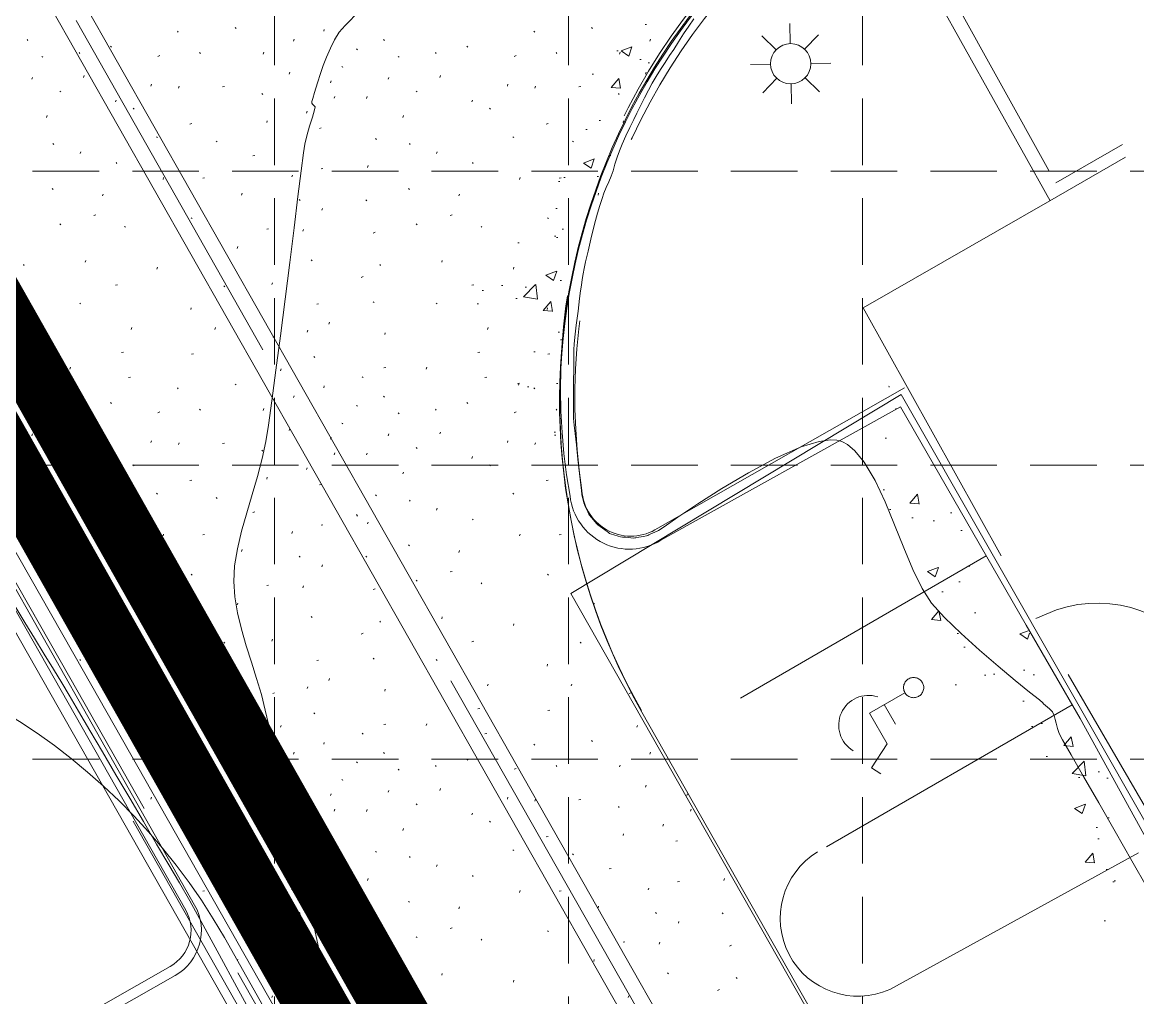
# Model space of a CAD drawing. Header units: feet. Extents: x 16394 to 17307, y 17282 to 17854.
# Drawn here: x 16809.9 to 16864, y 17727.6 to 17774.8 of the extents above; entities that cross this region are included whole.
import ezdxf

# ---------------------------------------------------------------- set-up
doc = ezdxf.new("R2010")
doc.units = ezdxf.units.FT
doc.header["$MEASUREMENT"] = 0
for name, pattern in [('DGN Style 2', [22.939223, 13.763534, -9.175689]), ('DGN Style 4', [36.725696, 18.351378, -9.175689, 0.022939, -9.175689]), ('DGN Style 5', [16.057456, 6.881767, -9.175689]), ('HIDDEN', [0.375, 0.25, -0.125])]:
    doc.linetypes.add(name, pattern=pattern)
for name, color, linetype in [('GRID', 254, 'HIDDEN'), ('LIMITS OF DISTURBANCE', 1, 'HIDDEN'), ('SILT FENCE', 200, 'Continuous')]:
    doc.layers.add(name, color=color, linetype=linetype)
for name, color, linetype, lineweight in [('Level 1', 7, 'Continuous', 0), ('Level 17', 7, 'Continuous', 0), ('Level 25', 7, 'Continuous', 0), ('Level 35', 7, 'Continuous', 0), ('Level 38', 7, 'Continuous', 0), ('Level 41', 7, 'Continuous', 0), ('Level 51', 7, 'Continuous', 0)]:
    doc.layers.add(name, color=color, linetype=linetype, lineweight=lineweight)

# ---------------------------------------------------------------- blocks, each defined once
blk = doc.blocks.new('*U0')
at = {"color": 0, "linetype": 'ByBlock', "lineweight": -2}
for p, q in [((-0.049, 0.2352), (-0.049, 0.0336)), ((-0.049, 0.1176), (0.063, 0.1176)), ((-0.049, 0.0336), (0.126, 0.0336)), ((0.126, 0.0336), (0.189, -0.0924)), ((0.189, -0.0924), (0.238, -0.0672))]:
    blk.add_line(p, q, dxfattribs=at)
blk.add_circle((-0.049, 0.285), 0.0497, dxfattribs=at)
blk.add_arc((0, 0), 0.147, 132.075, 299.0546, dxfattribs=at)

msp = doc.modelspace()

# ---------------------------------------------------------------- hatches: boundary and pattern name
at = {"layer": 'Level 35', "linetype": 'DGN Style 2', "lineweight": 0}
h = msp.add_hatch(dxfattribs=at)
h.set_pattern_fill('AR-CONC', style=0)
h.set_pattern_definition([(50, (15736.0226, 15714.5856), (5.379451, -0.470641), [0.5625, -6.1875]), (355, (15736.0226, 15714.5856), (-1.040635, 5.641441), [0.45, -4.95]), (100.4514, (15736.471, 15714.5464), (4.33882, 5.170797), [0.478051, -5.258566]), (46.1842, (15736.0226, 15716.0856), (8.004308, -1.241393), [0.84375, -9.28125]), (96.6356, (15736.69, 15715.982), (7.00997, 7.305884), [0.717077, -7.887848]), (351.1842, (15736.023, 15716.086), (7.009965, 7.30589), [0.675, -7.425]), (21, (15736.7726, 15715.7106), (4.476803, -3.019642), [0.5625, -6.1875]), (326, (15736.7726, 15715.7106), (1.824865, 5.438625), [0.45, -4.95]), (71.4514, (15737.1457, 15715.459), (6.30167, 2.418979), [0.478051, -5.258566]), (37.5, (15736.0226, 15714.5856), (0.0911989, 2.4967039), [0, -4.89, 0, -5.025, 0, -4.96875]), (7.5, (15736.0226, 15714.5856), (1.9730215, 2.9580878), [0, -2.865, 0, -4.7775, 0, -1.89375]), (327.5, (15734.3501, 15714.5856), (4.0036683, -0.1691615), [0, -1.875, 0, -5.85, 0, -7.7625]), (317.5, (15733.6, 15714.5856), (4.3738963, 0.7507874), [0, -2.4375, 0, -3.885, 0, -5.5125])])
h.paths.add_polyline_path([(16836.545, 17769.288), (16831.714, 17761.285), (16836.151, 17753.474, -0.047868), (16836.121, 17759.3, -0.213433), (16847.652, 17780.707), (16838.663, 17777.689)], flags=16)
h = msp.add_hatch(dxfattribs=at)
h.set_pattern_fill('AR-CONC', style=0)
h.set_pattern_definition([(50, (15736.0226, 15714.5856), (5.379451, -0.470641), [0.5625, -6.1875]), (355, (15736.0226, 15714.5856), (-1.040635, 5.641441), [0.45, -4.95]), (100.4514, (15736.471, 15714.5464), (4.33882, 5.170797), [0.478051, -5.258566]), (46.1842, (15736.0226, 15716.0856), (8.004308, -1.241393), [0.84375, -9.28125]), (96.6356, (15736.69, 15715.982), (7.00997, 7.305884), [0.717077, -7.887848]), (351.1842, (15736.023, 15716.086), (7.009965, 7.30589), [0.675, -7.425]), (21, (15736.7726, 15715.7106), (4.476803, -3.019642), [0.5625, -6.1875]), (326, (15736.7726, 15715.7106), (1.824865, 5.438625), [0.45, -4.95]), (71.4514, (15737.1457, 15715.459), (6.30167, 2.418979), [0.478051, -5.258566]), (37.5, (15736.0226, 15714.5856), (0.0911989, 2.4967039), [0, -4.89, 0, -5.025, 0, -4.96875]), (7.5, (15736.0226, 15714.5856), (1.9730215, 2.9580878), [0, -2.865, 0, -4.7775, 0, -1.89375]), (327.5, (15734.3501, 15714.5856), (4.0036683, -0.1691615), [0, -1.875, 0, -5.85, 0, -7.7625]), (317.5, (15733.6, 15714.5856), (4.3738963, 0.7507874), [0, -2.4375, 0, -3.885, 0, -5.5125])])
h.paths.add_polyline_path([(16834.866, 17702.773), (16843.51, 17687.593), (16845.703, 17696.863), (16840.278, 17701.259), (16840.718, 17707.12), (16836.026, 17709.758), (16833.68, 17719.43), (16825.47, 17719.218)], flags=16)
h.paths.add_polyline_path([(16806.601, 17768.575), (16839.061, 17711.404), (16833.769, 17708.399), (16801.309, 17765.57)], flags=9)
h = msp.add_hatch(dxfattribs=at)
h.set_pattern_fill('AR-CONC', style=0)
h.set_pattern_definition([(50, (15736.6216, 15712.3), (5.379451, -0.470641), [0.5625, -6.1875]), (355, (15736.6216, 15712.3), (-1.040635, 5.641441), [0.45, -4.95]), (100.4514, (15737.07, 15712.261), (4.33882, 5.170797), [0.478051, -5.258566]), (46.1842, (15736.6216, 15713.8), (8.004308, -1.241393), [0.84375, -9.28125]), (96.6356, (15737.2886, 15713.6966), (7.00997, 7.305884), [0.717077, -7.887848]), (351.1842, (15736.6216, 15713.8), (7.009965, 7.30589), [0.675, -7.425]), (21, (15737.3716, 15713.425), (4.476803, -3.019642), [0.5625, -6.1875]), (326, (15737.3716, 15713.425), (1.824865, 5.438625), [0.45, -4.95]), (71.4514, (15737.7446, 15713.1734), (6.30167, 2.418979), [0.478051, -5.258566]), (37.5, (15736.6216, 15712.3), (0.0911989, 2.4967039), [0, -4.89, 0, -5.025, 0, -4.96875]), (7.5, (15736.6216, 15712.3), (1.9730215, 2.9580878), [0, -2.865, 0, -4.7775, 0, -1.89375]), (327.5, (15734.949, 15712.3), (4.0036683, -0.1691615), [0, -1.875, 0, -5.85, 0, -7.7625]), (317.5, (15734.199, 15712.3), (4.3738963, 0.7507874), [0, -2.4375, 0, -3.885, 0, -5.5125])])
h.paths.add_polyline_path([(16851.963, 17757.228), (16851.476, 17752.049), (16853.56, 17747.334), (16855.096, 17742.619), (16859.594, 17738.123), (16861.24, 17731.435), (16867.742, 17729.476)], flags=16)

# ---------------------------------------------------------------- linework, layer by layer
at = {"layer": 'GRID', "color": 252, "linetype": 'HIDDEN', "lineweight": 0, "ltscale": 12.9}
for p, q in [((16822.182, 17838.88), (16822.182, 17340.067)), ((16836.432, 17838.88), (16836.432, 17340.067)), ((16850.682, 17838.88), (16850.682, 17340.067))]:
    msp.add_line(p, q, dxfattribs=at)
at = {"layer": 'GRID', "color": 7, "linetype": 'HIDDEN', "lineweight": 0, "ltscale": 12.9}
for p, q in [((16408.932, 17767.63), (17292.432, 17767.63)), ((16408.932, 17753.38), (17292.432, 17753.38)), ((16408.932, 17739.13), (17292.432, 17739.13))]:
    msp.add_line(p, q, dxfattribs=at)
at = {"layer": 'Level 1', "color": 7, "linetype": 'Continuous', "lineweight": 0}
msp.add_line((16855.841, 17663.866), (16771.895, 17811.717), dxfattribs=at)
at = {"layer": 'Level 1', "color": 35, "linetype": 'DGN Style 5', "lineweight": 0}
for p, q in [((16826.292, 17775.401), (16825.601, 17774.69)), ((16842.515, 17775.021), (16842.263, 17774.667)), ((16825.601, 17774.69), (16825.312, 17774.374)), ((16842.263, 17774.667), (16842.011, 17774.284)), ((16825.087, 17774.004), (16824.884, 17773.59)), ((16825.312, 17774.374), (16825.087, 17774.004)), ((16841.765, 17773.898), (16841.53, 17773.531)), ((16842.011, 17774.284), (16841.765, 17773.898)), ((16824.884, 17773.59), (16824.702, 17773.163)), ((16841.53, 17773.531), (16841.334, 17773.233)), ((16824.702, 17773.163), (16824.541, 17772.755)), ((16841.118, 17772.907), (16840.896, 17772.567)), ((16841.334, 17773.233), (16841.118, 17772.907)), ((16824.403, 17772.372), (16824.252, 17771.906)), ((16824.541, 17772.755), (16824.403, 17772.372)), ((16840.681, 17772.227), (16840.488, 17771.902)), ((16840.896, 17772.567), (16840.681, 17772.227)), ((16824.252, 17771.906), (16824.112, 17771.45)), ((16840.488, 17771.902), (16840.302, 17771.563)), ((16824.027, 17771.154), (16823.988, 17771.004)), ((16824.112, 17771.45), (16824.027, 17771.154)), ((16840.11, 17771.188), (16839.921, 17770.805)), ((16840.302, 17771.563), (16840.11, 17771.188)), ((16823.988, 17771.004), (16823.977, 17770.949)), ((16823.977, 17770.949), (16823.977, 17770.937)), ((16823.977, 17770.937), (16823.984, 17770.921)), ((16823.984, 17770.921), (16824.016, 17770.884)), ((16824.016, 17770.884), (16824.085, 17770.823)), ((16824.085, 17770.823), (16824.148, 17770.75)), ((16824.148, 17770.75), (16824.111, 17770.597)), ((16839.921, 17770.805), (16839.745, 17770.444)), ((16824.01, 17770.256), (16823.877, 17769.81)), ((16824.111, 17770.597), (16824.01, 17770.256)), ((16839.595, 17770.131), (16839.411, 17769.751)), ((16839.745, 17770.444), (16839.595, 17770.131)), ((16823.877, 17769.81), (16823.746, 17769.344)), ((16839.411, 17769.751), (16839.217, 17769.341)), ((16823.746, 17769.344), (16823.648, 17768.943)), ((16839.217, 17769.341), (16839.037, 17768.948)), ((16823.587, 17768.526), (16823.472, 17767.65)), ((16823.648, 17768.943), (16823.587, 17768.526)), ((16838.898, 17768.621), (16838.79, 17768.309)), ((16839.037, 17768.948), (16838.898, 17768.621)), ((16838.685, 17767.966), (16838.589, 17767.644)), ((16838.79, 17768.309), (16838.685, 17767.966)), ((16823.472, 17767.65), (16823.314, 17766.408)), ((16838.506, 17767.395), (16838.391, 17767.122)), ((16838.589, 17767.644), (16838.506, 17767.395)), ((16838.261, 17766.84), (16838.147, 17766.567)), ((16838.391, 17767.122), (16838.261, 17766.84)), ((16823.314, 17766.408), (16823.125, 17764.893)), ((16838.059, 17766.308), (16837.952, 17765.962)), ((16838.147, 17766.567), (16838.059, 17766.308)), ((16837.952, 17765.962), (16837.842, 17765.589)), ((16837.745, 17765.244), (16837.65, 17764.875)), ((16837.842, 17765.589), (16837.745, 17765.244)), ((16823.125, 17764.893), (16822.912, 17763.199)), ((16837.65, 17764.875), (16837.519, 17764.341)), ((16837.519, 17764.341), (16837.38, 17763.759)), ((16837.38, 17763.759), (16837.26, 17763.245)), ((16822.912, 17763.199), (16822.689, 17761.42)), ((16837.26, 17763.245), (16837.187, 17762.915)), ((16837.139, 17762.654), (16837.095, 17762.378)), ((16837.187, 17762.915), (16837.139, 17762.654)), ((16837.054, 17762.101), (16837.016, 17761.838)), ((16837.095, 17762.378), (16837.054, 17762.101)), ((16822.689, 17761.42), (16822.463, 17759.649)), ((16836.968, 17761.463), (16836.891, 17760.852)), ((16837.016, 17761.838), (16836.968, 17761.463)), ((16836.891, 17760.852), (16836.808, 17760.169)), ((16836.808, 17760.169), (16836.739, 17759.579)), ((16822.463, 17759.649), (16822.247, 17757.98)), ((16836.704, 17759.249), (16836.693, 17758.991)), ((16836.739, 17759.579), (16836.704, 17759.249)), ((16836.69, 17758.72), (16836.688, 17758.462)), ((16836.693, 17758.991), (16836.69, 17758.72)), ((16836.688, 17758.462), (16836.685, 17758.088)), ((16822.247, 17757.98), (16822.05, 17756.506)), ((16836.685, 17758.088), (16836.679, 17757.404)), ((16836.679, 17757.404), (16836.674, 17756.623)), ((16836.674, 17756.623), (16836.671, 17755.962)), ((16822.05, 17756.506), (16821.882, 17755.322)), ((16836.671, 17755.962), (16836.672, 17755.636)), ((16836.672, 17755.636), (16836.687, 17755.483)), ((16836.687, 17755.483), (16836.708, 17755.322)), ((16821.882, 17755.322), (16821.754, 17754.52)), ((16836.708, 17755.322), (16836.727, 17755.169)), ((16836.727, 17755.169), (16836.755, 17754.908)), ((16821.754, 17754.52), (16821.577, 17753.699)), ((16836.755, 17754.908), (16836.813, 17754.362)), ((16847.704, 17754.263), (16848.577, 17754.534)), ((16848.577, 17754.534), (16849.134, 17754.613)), ((16849.134, 17754.613), (16849.447, 17754.595)), ((16849.447, 17754.595), (16849.583, 17754.563)), ((16849.583, 17754.563), (16849.712, 17754.516)), ((16849.712, 17754.516), (16849.962, 17754.38)), ((16849.962, 17754.38), (16850.321, 17754.081)), ((16836.813, 17754.362), (16836.887, 17753.673)), ((16846.469, 17753.716), (16847.704, 17754.263)), ((16850.321, 17754.081), (16850.77, 17753.528)), ((16821.577, 17753.699), (16821.347, 17752.839)), ((16836.887, 17753.673), (16836.961, 17752.981)), ((16845.16, 17753.017), (16846.469, 17753.716)), ((16850.77, 17753.528), (16851.293, 17752.642)), ((16821.347, 17752.839), (16821.089, 17751.956)), ((16836.961, 17752.981), (16837.022, 17752.425)), ((16843.872, 17752.251), (16845.16, 17753.017)), ((16837.022, 17752.425), (16837.054, 17752.148)), ((16842.698, 17751.503), (16843.872, 17752.251)), ((16851.293, 17752.642), (16851.782, 17751.606)), ((16821.089, 17751.956), (16820.826, 17751.066)), ((16837.054, 17752.148), (16837.083, 17751.954)), ((16837.083, 17751.954), (16837.118, 17751.751)), ((16837.118, 17751.751), (16837.166, 17751.562)), ((16837.166, 17751.562), (16837.257, 17751.34)), ((16837.257, 17751.34), (16837.368, 17751.112)), ((16841.73, 17750.857), (16842.698, 17751.503)), ((16851.782, 17751.606), (16852.245, 17750.493)), ((16820.826, 17751.066), (16820.582, 17750.184)), ((16837.368, 17751.112), (16837.422, 17751.006)), ((16837.422, 17751.006), (16837.445, 17750.96)), ((16837.445, 17750.96), (16837.539, 17750.848)), ((16837.539, 17750.848), (16837.714, 17750.643)), ((16837.714, 17750.643), (16837.81, 17750.531)), ((16841.062, 17750.399), (16841.73, 17750.857)), ((16820.582, 17750.184), (16820.38, 17749.326)), ((16837.81, 17750.531), (16837.851, 17750.482)), ((16837.851, 17750.482), (16837.969, 17750.4)), ((16837.969, 17750.4), (16838.185, 17750.25)), ((16838.185, 17750.25), (16838.304, 17750.168)), ((16838.304, 17750.168), (16838.367, 17750.123)), ((16838.367, 17750.123), (16838.415, 17750.073)), ((16838.415, 17750.073), (16838.464, 17750.055)), ((16838.464, 17750.055), (16838.519, 17750.035)), ((16840.424, 17750.045), (16840.609, 17750.129)), ((16840.609, 17750.129), (16840.788, 17750.212)), ((16840.788, 17750.212), (16841.062, 17750.399)), ((16852.245, 17750.493), (16852.693, 17749.373)), ((16838.519, 17750.035), (16838.636, 17750.001)), ((16838.636, 17750.001), (16838.843, 17749.94)), ((16838.843, 17749.94), (16838.959, 17749.907)), ((16838.959, 17749.907), (16839.056, 17749.897)), ((16839.056, 17749.897), (16839.195, 17749.884)), ((16839.195, 17749.884), (16839.446, 17749.861)), ((16839.446, 17749.861), (16839.587, 17749.849)), ((16839.587, 17749.849), (16839.643, 17749.857)), ((16839.643, 17749.857), (16839.699, 17749.865)), ((16839.699, 17749.865), (16839.833, 17749.888)), ((16839.833, 17749.888), (16840.073, 17749.928)), ((16840.073, 17749.928), (16840.21, 17749.953)), ((16840.21, 17749.953), (16840.27, 17749.977)), ((16840.27, 17749.977), (16840.33, 17750.003)), ((16840.33, 17750.003), (16840.424, 17750.045)), ((16820.38, 17749.326), (16820.243, 17748.509)), ((16852.693, 17749.373), (16853.134, 17748.319)), ((16820.243, 17748.509), (16820.196, 17747.747)), ((16853.134, 17748.319), (16853.578, 17747.403)), ((16820.196, 17747.747), (16820.248, 17747.001)), ((16853.578, 17747.403), (16854.033, 17746.697)), ((16820.248, 17747.001), (16820.38, 17746.227)), ((16810.075, 17745.758), (16809.63, 17746.484)), ((16854.033, 17746.697), (16854.666, 17745.993)), ((16810.544, 17744.99), (16810.075, 17745.758)), ((16820.38, 17746.227), (16820.573, 17745.434)), ((16854.666, 17745.993), (16855.466, 17745.213)), ((16820.573, 17745.434), (16820.805, 17744.631)), ((16855.466, 17745.213), (16856.355, 17744.409)), ((16811.014, 17744.221), (16810.544, 17744.99)), ((16811.459, 17743.487), (16811.014, 17744.221)), ((16820.805, 17744.631), (16821.057, 17743.827)), ((16856.355, 17744.409), (16857.257, 17743.634)), ((16821.057, 17743.827), (16821.308, 17743.033)), ((16857.257, 17743.634), (16858.093, 17742.939)), ((16811.857, 17742.827), (16811.459, 17743.487)), ((16821.308, 17743.033), (16821.538, 17742.257)), ((16812.211, 17742.233), (16811.857, 17742.827)), ((16858.093, 17742.939), (16858.787, 17742.379)), ((16812.673, 17741.453), (16812.211, 17742.233)), ((16821.538, 17742.257), (16821.727, 17741.509)), ((16858.787, 17742.379), (16859.261, 17742.003)), ((16859.261, 17742.003), (16859.436, 17741.866)), ((16813.22, 17740.524), (16812.673, 17741.453)), ((16821.727, 17741.509), (16821.883, 17740.818)), ((16859.436, 17741.866), (16859.461, 17741.806)), ((16859.461, 17741.806), (16859.561, 17741.728)), ((16859.561, 17741.728), (16859.757, 17741.569)), ((16859.757, 17741.569), (16859.9, 17741.429)), ((16859.9, 17741.429), (16859.977, 17741.25)), ((16859.977, 17741.25), (16860.031, 17741.057)), ((16860.031, 17741.057), (16860.078, 17740.874)), ((16860.078, 17740.874), (16860.142, 17740.617)), ((16813.831, 17739.487), (16813.22, 17740.524)), ((16821.883, 17740.818), (16822.154, 17739.639)), ((16860.142, 17740.617), (16860.22, 17740.377)), ((16860.22, 17740.377), (16860.389, 17740.071)), ((16860.389, 17740.071), (16860.805, 17739.34)), ((16814.483, 17738.378), (16813.831, 17739.487)), ((16822.154, 17739.639), (16822.516, 17738.056)), ((16860.805, 17739.34), (16861.409, 17738.286)), ((16815.153, 17737.238), (16814.483, 17738.378)), ((16861.409, 17738.286), (16862.14, 17737.011)), ((16822.516, 17738.056), (16822.948, 17736.155)), ((16815.819, 17736.104), (16815.153, 17737.238)), ((16862.14, 17737.011), (16862.939, 17735.616)), ((16816.459, 17735.016), (16815.819, 17736.104)), ((16822.948, 17736.155), (16823.428, 17734.023)), ((16862.939, 17735.616), (16863.745, 17734.203)), ((16817.051, 17734.011), (16816.459, 17735.016)), ((16817.572, 17733.128), (16817.051, 17734.011)), ((16823.428, 17734.023), (16823.933, 17731.744)), ((16863.745, 17734.203), (16864.499, 17732.872)), ((16818.062, 17732.269), (16817.572, 17733.128)), ((16818.712, 17731.09), (16818.062, 17732.269)), ((16823.933, 17731.744), (16824.441, 17729.405)), ((16819.485, 17729.667), (16818.712, 17731.09)), ((16820.348, 17728.078), (16819.485, 17729.667)), ((16824.441, 17729.405), (16824.931, 17727.091)), ((16821.265, 17726.399), (16820.348, 17728.078))]:
    msp.add_line(p, q, dxfattribs=at)
at = {"layer": 'Level 17', "color": 7, "linetype": 'Continuous', "lineweight": 0}
for p, q in [((16836.55, 17747.157), (16852.56, 17756.804)), ((16852.56, 17756.804), (16887.665, 17695.306)), ((16871.013, 17686.57), (16836.55, 17747.157))]:
    msp.add_line(p, q, dxfattribs=at)
at = {"layer": 'Level 25', "color": 7, "linetype": 'Continuous', "lineweight": 0}
for p, q in [((16877.146, 17675.962), (16839.991, 17741.402)), ((16857.145, 17664.606), (16819.743, 17730.481))]:
    msp.add_line(p, q, dxfattribs=at)
for centre, radius, start, end in [((16866.497, 17756.544), 30.5, 119.6301, 209.5867), ((16866.497, 17756.544), 30.5, 119.6301, 209.5867), ((16866.514, 17756.461), 30.5, 119.6301, 209.5867), ((16793.655, 17715.669), 30, 29.5867, 93.1182)]:
    msp.add_arc(centre, radius, start, end, dxfattribs=at)
at = {"layer": 'Level 35', "color": 7, "linetype": 'DGN Style 2', "lineweight": 0}
for p, q in [((16859.779, 17766.195), (16852.393, 17779.436)), ((16853.038, 17779.688), (16860.062, 17767.061)), ((16791, 17778.825), (16811.606, 17742.661)), ((16812.245, 17743.083), (16792.02, 17778.593)), ((16860.062, 17767.061), (16863.292, 17768.926)), ((16863.434, 17768.312), (16859.772, 17766.191)), ((16859.772, 17766.191), (16850.722, 17761.015)), ((16850.722, 17761.015), (16859.085, 17745.969)), ((16840.757, 17750.327), (16852.846, 17757.195)), ((16840.915, 17749.743), (16852.533, 17756.203)), ((16858.626, 17745.631), (16852.533, 17756.203)), ((16856.681, 17748.979), (16844.341, 17741.846)), ((16859.087, 17745.954), (16860.1, 17746.371)), ((16867.56, 17731.33), (16859.087, 17745.954)), ((16861.234, 17741.101), (16858.626, 17745.631)), ((16827.218, 17716.806), (16812.245, 17743.083)), ((16856.115, 17664.314), (16811.606, 17742.661)), ((16860.85, 17741.768), (16848.509, 17734.634)), ((16866.918, 17730.769), (16861.234, 17741.101)), ((16852.005, 17727.963), (16864.644, 17734.904))]:
    msp.add_line(p, q, dxfattribs=at)
for centre, radius, start, end in [((16865.819, 17757.112), 29.778, 127.2039, 190.1294), ((16866.809, 17756.63), 30.069, 129.1444, 188.5533), ((16839.387, 17752.21), 2.901, 186.616, 301.7749), ((16839.456, 17752.326), 2.386, 184.2772, 303.0415), ((16862.076, 17740.496), 6.198, 31.7323, 108.5847), ((16850.47, 17731.41), 3.773, 121.3053, 293.9992)]:
    msp.add_arc(centre, radius, start, end, dxfattribs=at)
at = {"layer": 'Level 38', "color": 7, "linetype": 'Continuous', "lineweight": 0}
for p, q in [((16792.307, 17779.561), (16812.91, 17743.403)), ((16808.675, 17749.014), (16818.303, 17732.056)), ((16808.241, 17748.767), (16817.868, 17731.809)), ((16857.426, 17665.043), (16812.91, 17743.403)), ((16803.203, 17721.183), (16817.117, 17729.083)), ((16803.885, 17720.995), (16817.364, 17728.648))]:
    msp.add_line(p, q, dxfattribs=at)
at = {"layer": 'Level 38', "color": 7, "linetype": 'Continuous', "lineweight": 0, "extrusion": (0, 0, -1)}
msp.add_arc((-16816.129, 17730.822), 2, 150.4133, 240.4133, dxfattribs=at)
at = {"layer": 'Level 38', "color": 7, "linetype": 'Continuous', "lineweight": 0}
msp.add_arc((16816.129, 17730.822), 2.5, 299.5867, 29.5867, dxfattribs=at)
at = {"layer": 'Level 41', "color": 5, "linetype": 'Continuous', "lineweight": 0}
for p, q in [((16858.458, 17695.608), (16801.359, 17796.174)), ((16857.46, 17694.327), (16800.055, 17795.433))]:
    msp.add_line(p, q, dxfattribs=at)
at = {"layer": 'Level 41', "color": 5, "linetype": 'DGN Style 4', "lineweight": 0}
msp.add_line((16857.959, 17694.967), (16800.707, 17795.803), dxfattribs=at)
at = {"layer": 'Level 41', "color": 7, "linetype": 'Continuous', "lineweight": 0}
for p, q in [((16847.185, 17773.815), (16847.167, 17774.79)), ((16846.5, 17773.517), (16845.798, 17774.194)), ((16847.88, 17773.542), (16848.557, 17774.244)), ((16846.227, 17772.822), (16845.252, 17772.804)), ((16848.178, 17772.857), (16849.153, 17772.874)), ((16846.525, 17772.137), (16845.848, 17771.435)), ((16847.22, 17771.864), (16847.237, 17770.889)), ((16847.905, 17772.162), (16848.607, 17771.485))]:
    msp.add_line(p, q, dxfattribs=at)
msp.add_circle((16847.202, 17772.839), 0.976, dxfattribs=at)
at = {"layer": 'Level 51', "color": 254, "linetype": 'Continuous', "lineweight": 0}
for p, q in [((16817.511, 17774.366), (16817.466, 17774.411)), ((16820.314, 17774.547), (16820.269, 17774.591)), ((16824.561, 17774.411), (16824.591, 17774.501)), ((16834.791, 17774.366), (16834.746, 17774.411)), ((16837.594, 17774.547), (16837.549, 17774.591)), ((16841.841, 17774.411), (16841.871, 17774.501)), ((16810.222, 17773.962), (16810.177, 17774.007)), ((16823.093, 17773.938), (16823.123, 17774.027)), ((16827.502, 17773.962), (16827.457, 17774.007)), ((16840.373, 17773.938), (16840.403, 17774.027)), ((16812.741, 17773.333), (16812.696, 17773.378)), ((16814.271, 17773.647), (16814.226, 17773.692)), ((16818.591, 17773.333), (16818.546, 17773.378)), ((16821.628, 17773.311), (16821.658, 17773.401)), ((16826.197, 17773.513), (16826.152, 17773.558)), ((16830.021, 17773.333), (16829.976, 17773.378)), ((16831.551, 17773.647), (16831.506, 17773.692)), ((16835.871, 17773.333), (16835.826, 17773.378)), ((16838.908, 17773.311), (16838.938, 17773.401)), ((16810.942, 17773.154), (16810.897, 17773.198)), ((16816.611, 17773.243), (16816.521, 17773.198)), ((16828.222, 17773.154), (16828.177, 17773.198)), ((16833.891, 17773.243), (16833.801, 17773.198)), ((16812.919, 17772.172), (16812.949, 17772.262)), ((16822.886, 17772.339), (16822.916, 17772.429)), ((16825.44, 17772.703), (16825.477, 17772.684)), ((16825.477, 17772.684), (16825.494, 17772.663)), ((16830.199, 17772.172), (16830.229, 17772.262)), ((16840.166, 17772.339), (16840.196, 17772.429)), ((16810.407, 17772.088), (16810.437, 17772.178)), ((16816.185, 17771.754), (16816.216, 17771.844)), ((16817.524, 17771.657), (16817.554, 17771.747)), ((16819.752, 17771.734), (16819.659, 17771.714)), ((16824.896, 17771.921), (16824.926, 17772.011)), ((16827.687, 17772.088), (16827.717, 17772.178)), ((16833.465, 17771.754), (16833.496, 17771.844)), ((16834.804, 17771.657), (16834.834, 17771.747)), ((16837.032, 17771.734), (16836.939, 17771.714)), ((16811.813, 17771.472), (16811.768, 17771.517)), ((16821.612, 17771.347), (16821.567, 17771.392)), ((16825.063, 17771.169), (16825.093, 17771.259)), ((16826.638, 17771.155), (16826.668, 17771.245)), ((16829.093, 17771.472), (16829.048, 17771.517)), ((16838.892, 17771.347), (16838.847, 17771.392)), ((16814.467, 17770.988), (16814.497, 17771.078)), ((16815.372, 17770.636), (16815.327, 17770.681)), ((16831.747, 17770.988), (16831.777, 17771.078)), ((16832.652, 17770.636), (16832.607, 17770.681)), ((16811.117, 17770.236), (16811.147, 17770.326)), ((16821.795, 17769.985), (16821.825, 17770.075)), ((16823.722, 17770.445), (16823.752, 17770.535)), ((16828.397, 17770.236), (16828.427, 17770.326)), ((16839.075, 17769.985), (16839.105, 17770.075)), ((16818.16, 17769.937), (16818.068, 17769.917)), ((16824.442, 17769.728), (16824.349, 17769.708)), ((16835.44, 17769.937), (16835.348, 17769.917)), ((16816.503, 17769.258), (16816.458, 17769.302)), ((16819.392, 17769.049), (16819.347, 17769.094)), ((16827.125, 17769.174), (16827.08, 17769.219)), ((16833.783, 17769.258), (16833.738, 17769.302)), ((16836.672, 17769.049), (16836.627, 17769.094)), ((16811.478, 17768.923), (16811.433, 17768.968)), ((16812.75, 17768.481), (16812.78, 17768.571)), ((16828.758, 17768.923), (16828.713, 17768.968)), ((16830.03, 17768.481), (16830.06, 17768.571)), ((16814.535, 17768.004), (16814.49, 17768.049)), ((16821.217, 17768.391), (16821.125, 17768.371)), ((16826.68, 17767.813), (16826.71, 17767.903)), ((16831.815, 17768.004), (16831.77, 17768.049)), ((16838.484, 17768.389), (16838.405, 17768.371)), ((16823.01, 17767.353), (16823.04, 17767.443)), ((16824.526, 17767.765), (16824.433, 17767.745)), ((16816.77, 17767.228), (16816.8, 17767.318)), ((16818.788, 17767.305), (16818.696, 17767.285)), ((16834.05, 17767.228), (16834.08, 17767.318)), ((16836.068, 17767.305), (16835.976, 17767.285)), ((16811.436, 17766.751), (16811.391, 17766.796)), ((16813.839, 17766.434), (16813.869, 17766.524)), ((16820.581, 17766.476), (16820.611, 17766.566)), ((16828.716, 17766.751), (16828.671, 17766.796)), ((16831.119, 17766.434), (16831.149, 17766.524)), ((16837.861, 17766.476), (16837.891, 17766.566)), ((16823.413, 17766.208), (16823.368, 17766.253)), ((16824.477, 17765.738), (16824.507, 17765.827)), ((16826.647, 17766.199), (16826.602, 17766.244)), ((16813.512, 17765.509), (16813.42, 17765.489)), ((16818.178, 17765.33), (16818.133, 17765.375)), ((16830.792, 17765.509), (16830.7, 17765.489)), ((16835.458, 17765.33), (16835.413, 17765.375)), ((16811.813, 17765.038), (16811.768, 17765.083)), ((16814.954, 17764.912), (16814.909, 17764.957)), ((16821.887, 17764.84), (16821.795, 17764.82)), ((16823.554, 17764.721), (16823.584, 17764.811)), ((16827.052, 17764.673), (16826.962, 17764.628)), ((16829.093, 17765.038), (16829.048, 17765.083)), ((16832.234, 17764.912), (16832.189, 17764.957)), ((16820.372, 17763.886), (16820.402, 17763.975)), ((16810.042, 17763.057), (16809.997, 17763.102)), ((16813.001, 17763.217), (16813.031, 17763.307)), ((16823.999, 17763.283), (16823.954, 17763.328)), ((16827.322, 17763.057), (16827.277, 17763.102)), ((16830.281, 17763.217), (16830.311, 17763.307)), ((16816.477, 17762.883), (16816.507, 17762.973)), ((16826.467, 17762.518), (16826.377, 17762.473)), ((16833.757, 17762.883), (16833.787, 17762.973)), ((16814.559, 17762.124), (16814.466, 17762.104)), ((16819.769, 17762.03), (16819.724, 17762.074)), ((16822.047, 17762.131), (16822.077, 17762.221)), ((16831.839, 17762.124), (16831.746, 17762.104)), ((16812.776, 17761.194), (16812.731, 17761.239)), ((16818.11, 17760.919), (16818.14, 17761.009)), ((16824.316, 17761.205), (16824.223, 17761.185)), ((16827.007, 17761.261), (16826.962, 17761.306)), ((16830.056, 17761.194), (16830.011, 17761.239)), ((16835.39, 17760.919), (16835.42, 17761.009)), ((16810.238, 17759.708), (16810.268, 17759.797)), ((16815.221, 17759.958), (16815.251, 17760.048)), ((16819.283, 17759.958), (16819.313, 17760.048)), ((16823.763, 17759.833), (16823.794, 17759.923)), ((16824.812, 17760.223), (16824.842, 17760.312)), ((16827.518, 17759.708), (16827.548, 17759.797)), ((16832.501, 17759.958), (16832.531, 17760.048)), ((16822.18, 17759.618), (16822.088, 17759.598)), ((16814.852, 17758.866), (16814.76, 17758.846)), ((16818.244, 17758.782), (16818.152, 17758.762)), ((16832.132, 17758.866), (16832.04, 17758.846)), ((16835.524, 17758.782), (16835.432, 17758.762)), ((16824.124, 17758.604), (16824.079, 17758.648)), ((16810.288, 17758.114), (16810.195, 17758.093)), ((16812.248, 17758.036), (16812.278, 17758.126)), ((16815.187, 17757.654), (16815.095, 17757.634)), ((16822.465, 17757.953), (16822.495, 17758.043)), ((16826.467, 17757.624), (16826.422, 17757.669)), ((16827.568, 17758.114), (16827.475, 17758.093)), ((16829.528, 17758.036), (16829.558, 17758.126)), ((16832.467, 17757.654), (16832.375, 17757.634)), ((16817.511, 17757.086), (16817.466, 17757.131)), ((16820.314, 17757.267), (16820.269, 17757.311)), ((16824.561, 17757.131), (16824.591, 17757.221)), ((16834.791, 17757.086), (16834.746, 17757.131)), ((16810.222, 17756.682), (16810.177, 17756.727)), ((16823.093, 17756.658), (16823.123, 17756.747)), ((16827.502, 17756.682), (16827.457, 17756.727)), ((16812.741, 17756.053), (16812.696, 17756.098)), ((16814.271, 17756.367), (16814.226, 17756.412)), ((16818.591, 17756.053), (16818.546, 17756.098)), ((16821.628, 17756.031), (16821.658, 17756.121)), ((16826.197, 17756.233), (16826.152, 17756.278)), ((16830.021, 17756.053), (16829.976, 17756.098)), ((16831.551, 17756.367), (16831.506, 17756.412)), ((16835.871, 17756.053), (16835.826, 17756.098)), ((16810.942, 17755.874), (16810.897, 17755.918)), ((16816.611, 17755.963), (16816.521, 17755.918)), ((16828.222, 17755.874), (16828.177, 17755.918)), ((16833.891, 17755.963), (16833.801, 17755.918)), ((16812.919, 17754.892), (16812.949, 17754.982)), ((16822.886, 17755.059), (16822.916, 17755.149)), ((16825.44, 17755.423), (16825.477, 17755.404)), ((16825.477, 17755.404), (16825.494, 17755.383)), ((16830.199, 17754.892), (16830.229, 17754.982)), ((16810.407, 17754.808), (16810.437, 17754.898)), ((16816.185, 17754.474), (16816.216, 17754.564)), ((16817.524, 17754.377), (16817.554, 17754.467)), ((16819.752, 17754.454), (16819.659, 17754.434)), ((16824.896, 17754.641), (16824.926, 17754.731)), ((16827.687, 17754.808), (16827.717, 17754.898)), ((16833.465, 17754.474), (16833.496, 17754.564)), ((16834.804, 17754.377), (16834.834, 17754.467)), ((16811.813, 17754.192), (16811.768, 17754.237)), ((16821.612, 17754.067), (16821.567, 17754.112)), ((16825.063, 17753.889), (16825.093, 17753.979)), ((16826.638, 17753.875), (16826.668, 17753.965)), ((16829.093, 17754.192), (16829.048, 17754.237)), ((16814.467, 17753.708), (16814.497, 17753.798)), ((16815.372, 17753.356), (16815.327, 17753.401)), ((16831.747, 17753.708), (16831.777, 17753.798)), ((16832.652, 17753.356), (16832.607, 17753.401)), ((16811.117, 17752.956), (16811.147, 17753.046)), ((16821.795, 17752.705), (16821.825, 17752.795)), ((16823.722, 17753.165), (16823.752, 17753.255)), ((16828.397, 17752.956), (16828.427, 17753.046)), ((16818.16, 17752.657), (16818.068, 17752.637)), ((16824.442, 17752.448), (16824.349, 17752.428)), ((16835.44, 17752.657), (16835.348, 17752.637)), ((16811.478, 17751.643), (16811.433, 17751.688)), ((16816.503, 17751.978), (16816.458, 17752.022)), ((16819.392, 17751.769), (16819.347, 17751.814)), ((16827.125, 17751.894), (16827.08, 17751.939)), ((16828.758, 17751.643), (16828.713, 17751.688)), ((16833.783, 17751.978), (16833.738, 17752.022)), ((16812.75, 17751.201), (16812.78, 17751.291)), ((16830.03, 17751.201), (16830.06, 17751.291)), ((16814.535, 17750.724), (16814.49, 17750.769)), ((16821.217, 17751.111), (16821.125, 17751.091)), ((16826.68, 17750.533), (16826.71, 17750.623)), ((16831.815, 17750.724), (16831.77, 17750.769)), ((16823.01, 17750.073), (16823.04, 17750.163)), ((16824.526, 17750.485), (16824.433, 17750.465)), ((16811.436, 17749.471), (16811.391, 17749.516)), ((16816.77, 17749.948), (16816.8, 17750.038)), ((16818.788, 17750.025), (16818.696, 17750.005)), ((16828.716, 17749.471), (16828.671, 17749.516)), ((16834.05, 17749.948), (16834.08, 17750.038)), ((16836.068, 17750.025), (16835.976, 17750.005)), ((16813.839, 17749.154), (16813.869, 17749.244)), ((16820.581, 17749.196), (16820.611, 17749.286)), ((16823.413, 17748.928), (16823.368, 17748.973)), ((16831.119, 17749.154), (16831.149, 17749.244)), ((16824.477, 17748.458), (16824.507, 17748.547)), ((16826.647, 17748.919), (16826.602, 17748.964)), ((16813.512, 17748.229), (16813.42, 17748.209)), ((16818.178, 17748.05), (16818.133, 17748.095)), ((16830.792, 17748.229), (16830.7, 17748.209)), ((16835.458, 17748.05), (16835.413, 17748.095)), ((16811.813, 17747.758), (16811.768, 17747.803)), ((16814.954, 17747.632), (16814.909, 17747.677)), ((16821.887, 17747.56), (16821.795, 17747.54)), ((16823.554, 17747.441), (16823.584, 17747.531)), ((16827.052, 17747.393), (16826.962, 17747.348)), ((16829.093, 17747.758), (16829.048, 17747.803)), ((16832.234, 17747.632), (16832.189, 17747.677)), ((16820.372, 17746.606), (16820.402, 17746.695)), ((16837.652, 17746.606), (16837.682, 17746.695)), ((16813.001, 17745.937), (16813.031, 17746.027)), ((16823.999, 17746.003), (16823.954, 17746.048)), ((16827.322, 17745.777), (16827.277, 17745.822)), ((16830.281, 17745.937), (16830.311, 17746.027)), ((16816.477, 17745.603), (16816.507, 17745.693)), ((16826.467, 17745.238), (16826.377, 17745.193)), ((16833.757, 17745.603), (16833.787, 17745.693)), ((16814.559, 17744.844), (16814.466, 17744.824)), ((16819.769, 17744.75), (16819.724, 17744.794)), ((16822.047, 17744.851), (16822.077, 17744.941)), ((16831.839, 17744.844), (16831.746, 17744.824)), ((16837.049, 17744.75), (16837.004, 17744.794)), ((16812.776, 17743.914), (16812.731, 17743.959)), ((16818.11, 17743.639), (16818.14, 17743.729)), ((16824.316, 17743.925), (16824.223, 17743.905)), ((16827.007, 17743.981), (16826.962, 17744.026)), ((16830.056, 17743.914), (16830.011, 17743.959)), ((16835.39, 17743.639), (16835.42, 17743.729)), ((16824.812, 17742.943), (16824.842, 17743.032)), ((16815.221, 17742.678), (16815.251, 17742.768)), ((16819.283, 17742.678), (16819.313, 17742.768)), ((16823.763, 17742.553), (16823.794, 17742.643)), ((16827.518, 17742.428), (16827.548, 17742.517)), ((16832.501, 17742.678), (16832.531, 17742.768)), ((16836.563, 17742.678), (16836.593, 17742.768)), ((16822.18, 17742.338), (16822.088, 17742.318)), ((16839.46, 17742.338), (16839.368, 17742.318)), ((16814.852, 17741.586), (16814.76, 17741.566)), ((16818.244, 17741.502), (16818.152, 17741.482)), ((16832.132, 17741.586), (16832.04, 17741.566)), ((16835.524, 17741.502), (16835.432, 17741.482)), ((16824.124, 17741.324), (16824.079, 17741.368)), ((16815.187, 17740.374), (16815.095, 17740.354)), ((16822.465, 17740.673), (16822.495, 17740.763)), ((16826.467, 17740.344), (16826.422, 17740.389)), ((16827.568, 17740.834), (16827.475, 17740.813)), ((16829.528, 17740.756), (16829.558, 17740.846)), ((16832.467, 17740.374), (16832.375, 17740.354)), ((16839.745, 17740.673), (16839.775, 17740.763)), ((16817.511, 17739.806), (16817.466, 17739.851)), ((16820.314, 17739.987), (16820.269, 17740.031)), ((16824.561, 17739.851), (16824.591, 17739.941)), ((16834.791, 17739.806), (16834.746, 17739.851)), ((16837.594, 17739.987), (16837.549, 17740.031)), ((16823.093, 17739.378), (16823.123, 17739.467)), ((16827.502, 17739.402), (16827.457, 17739.447)), ((16840.373, 17739.378), (16840.403, 17739.467)), ((16818.591, 17738.773), (16818.546, 17738.818)), ((16821.628, 17738.751), (16821.658, 17738.841)), ((16826.197, 17738.953), (16826.152, 17738.998)), ((16830.021, 17738.773), (16829.976, 17738.818)), ((16831.551, 17739.087), (16831.506, 17739.132)), ((16835.871, 17738.773), (16835.826, 17738.818)), ((16838.908, 17738.751), (16838.938, 17738.841)), ((16816.611, 17738.683), (16816.521, 17738.638)), ((16828.222, 17738.594), (16828.177, 17738.638)), ((16833.891, 17738.683), (16833.801, 17738.638)), ((16822.886, 17737.779), (16822.916, 17737.869)), ((16825.44, 17738.143), (16825.477, 17738.124)), ((16825.477, 17738.124), (16825.494, 17738.103)), ((16827.687, 17737.528), (16827.717, 17737.618)), ((16830.199, 17737.612), (16830.229, 17737.702)), ((16840.166, 17737.779), (16840.196, 17737.869)), ((16816.185, 17737.194), (16816.216, 17737.284)), ((16817.524, 17737.097), (16817.554, 17737.187)), ((16819.752, 17737.174), (16819.659, 17737.154)), ((16824.896, 17737.361), (16824.926, 17737.451)), ((16833.465, 17737.194), (16833.496, 17737.284)), ((16834.804, 17737.097), (16834.834, 17737.187)), ((16837.032, 17737.174), (16836.939, 17737.154)), ((16842.176, 17737.361), (16842.206, 17737.451)), ((16821.612, 17736.787), (16821.567, 17736.832)), ((16825.063, 17736.609), (16825.093, 17736.699)), ((16826.638, 17736.595), (16826.668, 17736.685)), ((16829.093, 17736.912), (16829.048, 17736.957)), ((16838.892, 17736.787), (16838.847, 17736.832)), ((16842.343, 17736.609), (16842.373, 17736.699)), ((16831.747, 17736.428), (16831.777, 17736.518)), ((16832.652, 17736.076), (16832.607, 17736.121)), ((16821.795, 17735.425), (16821.825, 17735.515)), ((16823.722, 17735.885), (16823.752, 17735.975)), ((16828.397, 17735.676), (16828.427, 17735.766)), ((16839.075, 17735.425), (16839.105, 17735.515)), ((16841.002, 17735.885), (16841.032, 17735.975)), ((16818.16, 17735.377), (16818.068, 17735.357)), ((16824.442, 17735.168), (16824.349, 17735.148)), ((16835.44, 17735.377), (16835.348, 17735.357)), ((16841.722, 17735.168), (16841.629, 17735.148)), ((16819.392, 17734.489), (16819.347, 17734.534)), ((16827.125, 17734.614), (16827.08, 17734.659)), ((16828.758, 17734.363), (16828.713, 17734.408)), ((16833.783, 17734.698), (16833.738, 17734.742)), ((16836.672, 17734.489), (16836.627, 17734.534)), ((16821.217, 17733.831), (16821.125, 17733.811)), ((16830.03, 17733.921), (16830.06, 17734.011)), ((16838.497, 17733.831), (16838.405, 17733.811)), ((16826.68, 17733.253), (16826.71, 17733.343)), ((16831.815, 17733.444), (16831.77, 17733.489)), ((16843.96, 17733.253), (16843.99, 17733.343)), ((16818.788, 17732.745), (16818.696, 17732.725)), ((16823.01, 17732.793), (16823.04, 17732.883)), ((16824.526, 17733.205), (16824.433, 17733.185)), ((16834.05, 17732.668), (16834.08, 17732.758)), ((16836.068, 17732.745), (16835.976, 17732.725)), ((16840.29, 17732.793), (16840.32, 17732.883)), ((16841.806, 17733.205), (16841.713, 17733.185)), ((16828.716, 17732.191), (16828.671, 17732.236)), ((16820.581, 17731.916), (16820.611, 17732.006)), ((16823.413, 17731.648), (16823.368, 17731.693)), ((16826.647, 17731.639), (16826.602, 17731.684)), ((16831.119, 17731.874), (16831.149, 17731.964)), ((16837.861, 17731.916), (16837.891, 17732.006)), ((16840.693, 17731.648), (16840.648, 17731.693)), ((16843.927, 17731.639), (16843.882, 17731.684)), ((16824.477, 17731.178), (16824.507, 17731.267)), ((16841.757, 17731.178), (16841.787, 17731.267)), ((16830.792, 17730.949), (16830.7, 17730.929)), ((16835.458, 17730.77), (16835.413, 17730.815)), ((16821.887, 17730.28), (16821.795, 17730.26)), ((16823.554, 17730.161), (16823.584, 17730.251)), ((16827.052, 17730.113), (16826.962, 17730.068)), ((16829.093, 17730.478), (16829.048, 17730.523)), ((16832.234, 17730.352), (16832.189, 17730.397)), ((16839.167, 17730.28), (16839.075, 17730.26)), ((16840.834, 17730.161), (16840.864, 17730.251)), ((16844.332, 17730.113), (16844.242, 17730.068)), ((16820.382, 17729.356), (16820.402, 17729.415)), ((16837.652, 17729.326), (16837.682, 17729.415)), ((16823.999, 17728.723), (16823.954, 17728.768)), ((16827.322, 17728.497), (16827.277, 17728.542)), ((16830.281, 17728.657), (16830.311, 17728.747)), ((16841.279, 17728.723), (16841.234, 17728.768)), ((16844.602, 17728.497), (16844.557, 17728.542)), ((16826.467, 17727.958), (16826.377, 17727.913)), ((16833.757, 17728.323), (16833.787, 17728.413)), ((16843.747, 17727.958), (16843.657, 17727.913)), ((16822.047, 17727.571), (16822.077, 17727.661)), ((16839.327, 17727.571), (16839.357, 17727.661))]:
    msp.add_line(p, q, dxfattribs=at)
at = {"layer": 'LIMITS OF DISTURBANCE', "lineweight": 0, "ltscale": 40, "const_width": 3}
msp.add_lwpolyline([(17011.216, 17758.906), (16981.941, 17741.82), (16977.592, 17750.143), (16968.085, 17744.429), (16972.932, 17736.975), (16859.096, 17672.101), (16794.197, 17786.743), (16791.487, 17784.859), (16772.262, 17819.912), (16767.67, 17828.422), (16746.488, 17821.092), (16660.849, 17773.806), (16656.892, 17768.827), (16640.115, 17745.999), (16645.174, 17711.909), (16660.971, 17711.866), (16677.654, 17682.667), (16690.498, 17688.473), (16710.855, 17618.162), (16753.887, 17528.693), (16777.2, 17436.198), (16754.5, 17455.945), (16764.11, 17360.052)], dxfattribs=at)
at = {"layer": 'SILT FENCE', "linetype": 'Continuous', "lineweight": 0, "const_width": 3}
msp.add_lwpolyline([(17137.781, 17531.548), (17010.314, 17754.461), (16857.813, 17667.75), (16793.158, 17782.104), (16789.984, 17780.529), (16766.332, 17824.33), (16751.873, 17819.787), (16744.824, 17816.373), (16662.896, 17771.196), (16643.387, 17745.225), (16648.024, 17715.389)], dxfattribs=at)

# ---------------------------------------------------------------- block references
at = {"layer": 'Level 35', "color": 7, "linetype": 'DGN Style 2', "lineweight": 0, "xscale": 9.842519685039703, "yscale": 9.842519685039294, "zscale": 9.842519685039498, "rotation": 300.0304922787741}
msp.add_blockref('*U0', (16850.978, 17740.776), dxfattribs=at)

doc.saveas('drawing.dxf')
